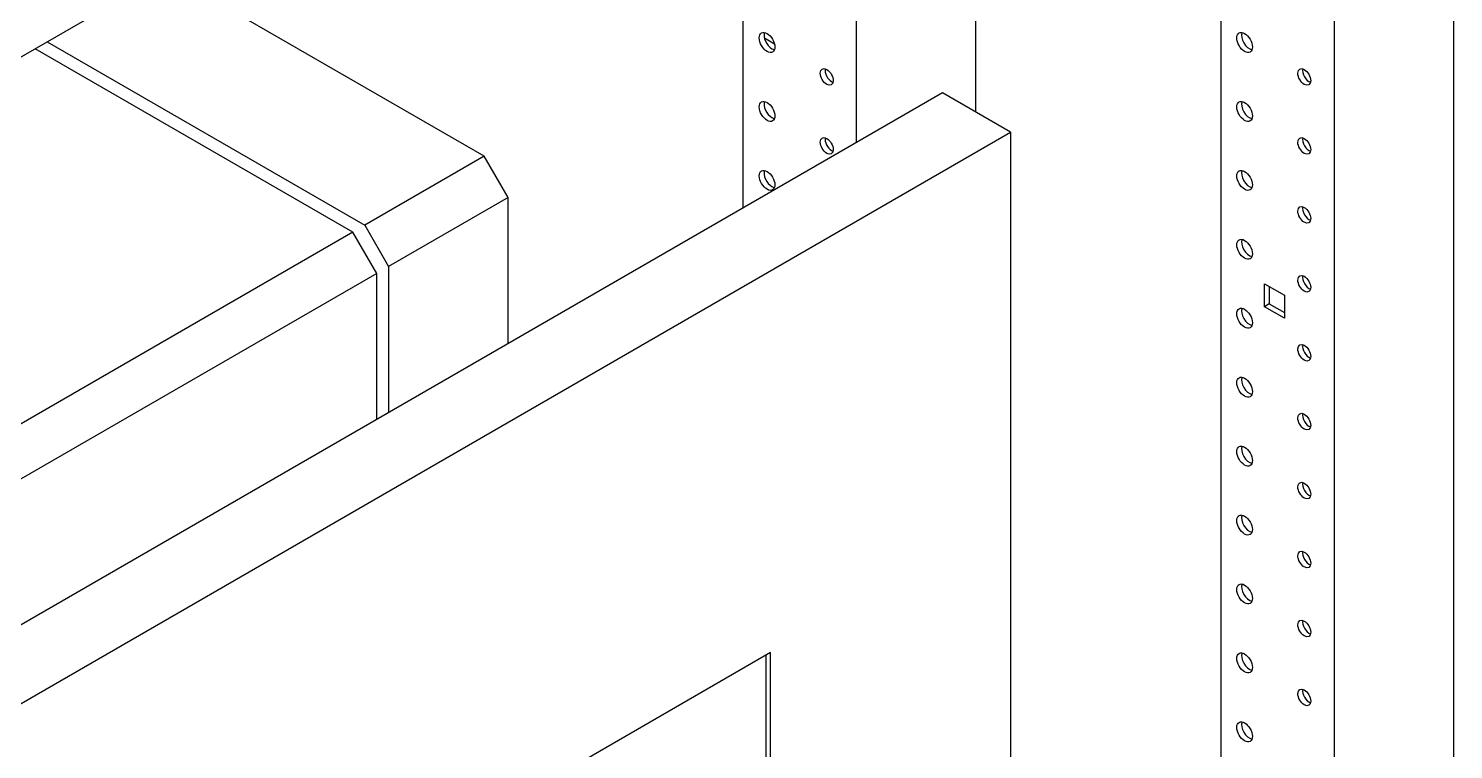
# Model space of a CAD drawing. Header units: millimetres. Extents: x -116965 to 323937, y 291661 to 566926.
# Drawn here: x -25698.6 to -25457.4, y 303313.4 to 303435.4 of the extents above; entities that cross this region are included whole.
import ezdxf

# ---------------------------------------------------------------- set-up
doc = ezdxf.new("R2010")
doc.units = ezdxf.units.MM
doc.layers.add('ALPHA', color=255, linetype='Continuous')

msp = doc.modelspace()

# ---------------------------------------------------------------- linework, layer by layer
at = {"layer": 'ALPHA'}
for p, q in [((-25496.801943, 303616.136922), (-25496.801943, 303149.567447)), ((-25457.405994, 303616.720134), (-25457.405994, 303150.150659)), ((-25477.609044, 303605.055897), (-25477.609044, 303138.486422)), ((-25538.218197, 303421.227524), (-25538.218197, 303570.063187)), ((-25577.614146, 303405.014235), (-25577.614146, 303569.479975)), ((-25558.421248, 303416.09526), (-25558.421248, 303558.39895)), ((-25783.281204, 303382.385615), (-25673.529209, 303445.750959)), ((-25621.454767, 303413.762413), (-25675.194882, 303444.789283)), ((-25695.397933, 303433.125046), (-25641.657818, 303402.098176)), ((-25572.324046, 303432.75358), (-25574.014904, 303433.729797)), ((-25643.678123, 303400.931752), (-25697.418238, 303431.958622)), ((-25543.875051, 303424.49351), (-25781.296887, 303287.41795)), ((-25532.359312, 303417.844895), (-25543.875051, 303424.49351)), ((-25803.080194, 303261.544121), (-25532.359312, 303417.844895)), ((-25532.359312, 303417.844895), (-25532.359312, 303141.169197)), ((-25621.454767, 303413.762413), (-25641.657818, 303402.098176)), ((-25617.414157, 303406.76387), (-25621.454767, 303413.762413)), ((-25617.414157, 303406.76387), (-25637.617207, 303395.099634)), ((-25617.414157, 303382.035688), (-25617.414157, 303406.76387)), ((-25641.657818, 303402.098176), (-25637.617207, 303395.099634)), ((-25643.678123, 303400.931752), (-25800.857859, 303310.183989)), ((-25639.637513, 303393.93321), (-25643.678123, 303400.931752)), ((-25639.637513, 303393.93321), (-25800.857859, 303300.8526)), ((-25639.637513, 303369.205028), (-25639.637513, 303393.93321)), ((-25637.617207, 303395.099634), (-25637.617207, 303370.371451)), ((-25489.387423, 303392.17191), (-25486.033717, 303390.235647)), ((-25489.387423, 303388.299383), (-25489.387423, 303392.17191)), ((-25488.579301, 303391.705341), (-25488.579301, 303388.765953)), ((-25486.033717, 303390.235647), (-25486.033717, 303386.36312)), ((-25488.579301, 303388.765953), (-25489.387423, 303388.299383)), ((-25486.033717, 303386.36312), (-25489.387423, 303388.299383)), ((-25488.579301, 303388.765953), (-25486.033717, 303387.296259)), ((-25572.967445, 303329.779907), (-25720.045655, 303244.864263)), ((-25573.775567, 303329.313338), (-25573.775567, 303153.416646)), ((-25572.967445, 303152.950076), (-25572.967445, 303329.779907))]:
    msp.add_line(p, q, dxfattribs=at)
for centre, major_axis, start_param, end_param in [((-25573.573536, 303433.008403), (-0.928571, 1.608333), 0.7853981634, 7.0685834706), ((-25492.761333, 303433.008403), (-0.928571, 1.608333), 0.7853981634, 7.0685834706), ((-25572.765414, 303433.474973), (-0.928571, 1.608333), 0.4501966899, 2.3561944902), ((-25491.953211, 303433.474973), (-0.928571, 1.608333), 0.4501966899, 2.6913959637), ((-25572.765414, 303433.474973), (-0.928571, 1.608333), 2.3561944902, 2.6913959637), ((-25563.472011, 303427.176285), (-0.771429, 1.336153), 0.7853981634, 7.0685834706), ((-25562.663889, 303427.642854), (-0.771429, 1.336153), 0.5512855984, 2.3561944902), ((-25482.659807, 303427.176285), (-0.771429, 1.336153), 0.7853981634, 7.0685834706), ((-25481.851685, 303427.642854), (-0.771429, 1.336153), 0.5512855984, 2.5903070552), ((-25562.663889, 303427.642854), (-0.771429, 1.336153), 2.3561944902, 2.5903070552), ((-25573.573536, 303421.344167), (-0.928571, 1.608333), 0.7853981634, 7.0685834706), ((-25572.765414, 303421.810736), (-0.928571, 1.608333), 0.4501966899, 2.3561944902), ((-25492.761333, 303421.344167), (-0.928571, 1.608333), 0.7853981634, 7.0685834706), ((-25491.953211, 303421.810736), (-0.928571, 1.608333), 0.4501966899, 2.6913959637), ((-25572.765414, 303421.810736), (-0.928571, 1.608333), 2.3561944902, 2.6913959637), ((-25563.472011, 303415.512048), (-0.771429, 1.336153), 0.7853981634, 7.0685834706), ((-25562.663889, 303415.978618), (-0.771429, 1.336153), 0.5512855984, 2.3561944902), ((-25482.659807, 303415.512048), (-0.771429, 1.336153), 0.7853981634, 7.0685834706), ((-25481.851685, 303415.978618), (-0.771429, 1.336153), 0.5512855984, 2.5903070552), ((-25562.663889, 303415.978618), (-0.771429, 1.336153), 2.3561944902, 2.5903070552), ((-25573.573536, 303409.67993), (-0.928571, 1.608333), 0.7853981634, 7.0685834706), ((-25572.765414, 303410.146499), (-0.928571, 1.608333), 0.4501966899, 2.3561944902), ((-25492.761333, 303409.67993), (-0.928571, 1.608333), 0.7853981634, 7.0685834706), ((-25491.953211, 303410.146499), (-0.928571, 1.608333), 0.4501966899, 2.6913959637), ((-25572.765414, 303410.146499), (-0.928571, 1.608333), 2.3561944902, 2.6913959637), ((-25482.659807, 303403.847811), (-0.771429, 1.336153), 0.7853981634, 7.0685834706), ((-25481.851685, 303404.314381), (-0.771429, 1.336153), 0.5512855984, 2.5903070552), ((-25492.761333, 303398.015693), (-0.928571, 1.608333), 0.7853981634, 7.0685834706), ((-25491.953211, 303398.482262), (-0.928571, 1.608333), 0.4501966899, 2.6913959637), ((-25482.659807, 303392.183574), (-0.771429, 1.336153), 0.7853981634, 7.0685834706), ((-25481.851685, 303392.650144), (-0.771429, 1.336153), 0.5512855984, 2.5903070552), ((-25492.761333, 303386.351456), (-0.928571, 1.608333), 0.7853981634, 7.0685834706), ((-25491.953211, 303386.818025), (-0.928571, 1.608333), 0.4501966899, 2.6913959637), ((-25482.659807, 303380.519337), (-0.771429, 1.336153), 0.7853981634, 7.0685834706), ((-25481.851685, 303380.985907), (-0.771429, 1.336153), 0.5512855984, 2.5903070552), ((-25492.761333, 303374.687219), (-0.928571, 1.608333), 0.7853981634, 7.0685834706), ((-25491.953211, 303375.153789), (-0.928571, 1.608333), 0.4501966899, 2.6913959637), ((-25482.659807, 303368.855101), (-0.771429, 1.336153), 0.7853981634, 7.0685834706), ((-25481.851685, 303369.32167), (-0.771429, 1.336153), 0.5512855984, 2.5903070552), ((-25492.761333, 303363.022982), (-0.928571, 1.608333), 0.7853981634, 7.0685834706), ((-25491.953211, 303363.489552), (-0.928571, 1.608333), 0.4501966899, 2.6913959637), ((-25482.659807, 303357.190864), (-0.771429, 1.336153), 0.7853981634, 7.0685834706), ((-25481.851685, 303357.657433), (-0.771429, 1.336153), 0.5512855984, 2.5903070552), ((-25492.761333, 303351.358745), (-0.928571, 1.608333), 0.7853981634, 7.0685834706), ((-25491.953211, 303351.825315), (-0.928571, 1.608333), 0.4501966899, 2.6913959637), ((-25482.659807, 303345.526627), (-0.771429, 1.336153), 0.7853981634, 7.0685834706), ((-25481.851685, 303345.993196), (-0.771429, 1.336153), 0.5512855984, 2.5903070552), ((-25492.761333, 303339.694508), (-0.928571, 1.608333), 0.7853981634, 7.0685834706), ((-25491.953211, 303340.161078), (-0.928571, 1.608333), 0.4501966899, 2.6913959637), ((-25482.659807, 303333.86239), (-0.771429, 1.336153), 0.7853981634, 7.0685834706), ((-25481.851685, 303334.328959), (-0.771429, 1.336153), 0.5512855984, 2.5903070552), ((-25492.761333, 303328.030272), (-0.928571, 1.608333), 0.7853981634, 7.0685834706), ((-25491.953211, 303328.496841), (-0.928571, 1.608333), 0.4501966899, 2.6913959637), ((-25482.659807, 303322.198153), (-0.771429, 1.336153), 0.7853981634, 7.0685834706), ((-25481.851685, 303322.664723), (-0.771429, 1.336153), 0.5512855984, 2.5903070552), ((-25492.761333, 303316.366035), (-0.928571, 1.608333), 0.7853981634, 7.0685834706), ((-25491.953211, 303316.832604), (-0.928571, 1.608333), 0.4501966899, 2.6913959637)]:
    msp.add_ellipse(centre, major_axis=major_axis, ratio=0.5773502692, start_param=start_param, end_param=end_param, dxfattribs=at)

doc.saveas('drawing.dxf')
